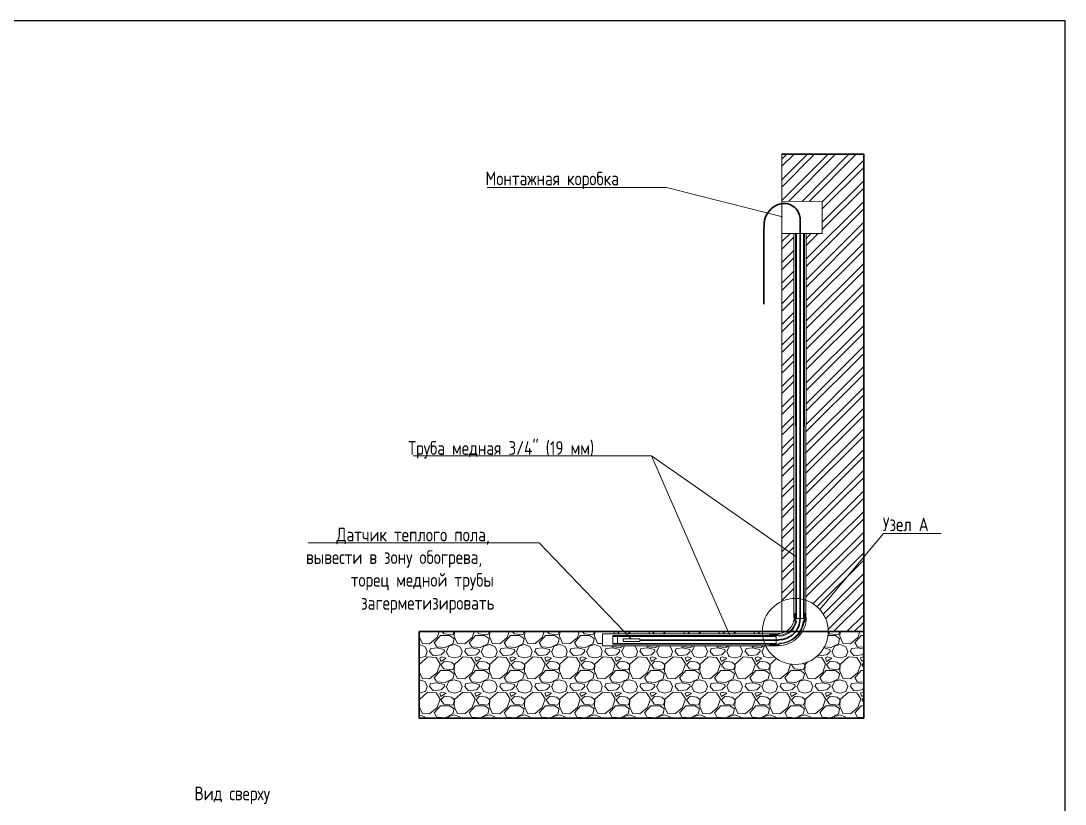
# Model space of a CAD drawing. Header units: millimetres. Extents: x -559267 to 14075, y 0 to 209897.
# Drawn here: x 624.3 to 815, y 144 to 287 of the extents above; entities that cross this region are included whole.
import ezdxf

# ---------------------------------------------------------------- set-up
doc = ezdxf.new("R2010")
doc.units = ezdxf.units.MM
doc.linetypes.add('JIS_02_0.7', pattern=[1.35, 0.75, -0.6])
doc.layers.add('01_Lutron', color=1, linetype='JIS_02_0.7', lineweight=13)
doc.layers.add('PDF _Геометрия', color=7, linetype='Continuous')
doc.layers.add('PDF _Текст', color=7, linetype='Continuous', true_color=0x535353)
doc.styles.add('Unecom', font='GOST2304A_0.ttf', dxfattribs={"height": 2.5})

# ---------------------------------------------------------------- blocks, each defined once
blk = doc.blocks.new('ТП')
at = {"layer": 'PDF _Геометрия', "lineweight": 30}
for points in [[(147.86, -100.2), (147.86, -115.97), (229.01, -115.97), (229.01, -100.2), (229.01, -13.07), (214.07, -13.07)], [(210.81, -26.41), (210.81, -40.45)], [(188.11, -101.74), (213.48, -101.74)]]:
    blk.add_lwpolyline(points, dxfattribs=at)
at = {"layer": 'PDF _Геометрия', "lineweight": 0}
for points in [[(214.07, -15.26), (216.32, -13.07)], [(214.07, -19.06), (220.06, -13.07)], [(214.07, -13.96), (214.96, -13.07)], [(214.07, -17.75), (218.75, -13.07)], [(214.07, -21.49), (222.55, -13.07)], [(215.26, -21.66), (223.85, -13.07)], [(217.75, -21.66), (226.28, -13.07)], [(219.05, -21.66), (227.65, -13.07)], [(221.42, -21.72), (229.01, -14.14)], [(221.42, -23.03), (229.01, -15.5)], [(221.42, -25.46), (229.01, -17.93)], [(214.19, -24.45), (193.03, -19.12), (160.25, -19.12)], [(221.42, -26.82), (229.01, -19.23)], [(218.52, -32.16), (229.01, -21.66)], [(218.52, -33.52), (229.01, -23.03)], [(218.52, -35.95), (229.01, -25.46)], [(214.07, -29.01), (215.61, -27.53)], [(214.07, -30.38), (216.26, -28.18)], [(218.52, -37.31), (229.01, -26.76)], [(218.52, -29.73), (220.71, -27.53)], [(218.52, -28.42), (219.41, -27.53)], [(218.52, -39.74), (229.01, -29.25)], [(214.07, -32.81), (216.26, -30.61)], [(214.07, -34.17), (216.26, -31.98)], [(218.52, -41.05), (229.01, -30.56)], [(218.52, -43.48), (229.01, -32.99)], [(214.07, -36.6), (216.26, -34.41)], [(214.07, -37.91), (216.26, -35.71)], [(218.52, -44.84), (229.01, -34.35)], [(218.52, -47.27), (229.01, -36.78)], [(218.52, -48.63), (229.01, -38.08)], [(214.07, -40.34), (216.26, -38.14)], [(214.07, -41.7), (216.26, -39.51)], [(214.07, -44.13), (216.26, -41.94)], [(218.52, -51.06), (229.01, -40.57)], [(218.52, -52.37), (229.01, -41.88)], [(214.07, -45.49), (216.26, -43.3)], [(214.07, -47.92), (216.26, -45.73)], [(218.52, -54.8), (229.01, -44.31)], [(218.52, -56.16), (229.01, -45.67)], [(214.07, -49.23), (216.26, -47.03)], [(214.07, -51.66), (216.26, -49.46)], [(218.52, -58.59), (229.01, -48.1)], [(218.52, -59.9), (229.01, -49.4)], [(214.07, -53.02), (216.26, -50.83)], [(214.07, -55.45), (216.26, -53.26)], [(218.52, -62.39), (229.01, -51.83)], [(218.52, -63.69), (229.01, -53.2)], [(214.07, -56.75), (216.26, -54.56)], [(214.07, -59.24), (216.26, -57.05)], [(218.52, -66.12), (229.01, -55.63)], [(218.52, -67.48), (229.01, -56.99)], [(214.07, -60.55), (216.26, -58.36)], [(214.07, -62.98), (216.26, -60.79)], [(218.52, -69.91), (229.01, -59.42)], [(218.52, -71.22), (229.01, -60.73)], [(214.07, -64.34), (216.26, -62.15)], [(214.07, -66.77), (216.26, -64.58)], [(218.52, -73.71), (229.01, -63.16)], [(218.52, -75.01), (229.01, -64.52)], [(214.07, -68.08), (216.26, -65.88)], [(204.59, -100.91), (190.3, -68.08), (146.74, -68.08)], [(216.62, -86.46), (190.3, -68.08)], [(214.07, -70.51), (216.26, -68.31)], [(218.52, -77.44), (229.01, -66.95)], [(218.52, -78.8), (229.01, -68.25)], [(214.07, -71.87), (216.26, -69.68)], [(214.07, -74.3), (216.26, -72.11)], [(218.46, -82.54), (229.01, -72.05)], [(218.52, -81.23), (229.01, -70.74)], [(214.07, -75.66), (216.26, -73.47)], [(214.07, -78.09), (216.26, -75.9)], [(218.46, -85.03), (229.01, -74.48)], [(218.46, -86.33), (229.01, -75.84)], [(214.07, -79.4), (216.26, -77.2)], [(214.07, -81.83), (216.26, -79.63)], [(218.46, -88.76), (229.01, -78.27)], [(218.46, -90.13), (229.01, -79.58)], [(214.07, -83.19), (216.26, -81)], [(214.07, -85.62), (216.26, -83.43)], [(218.46, -92.56), (229.01, -82.06)], [(218.46, -93.86), (229.01, -83.37)], [(221.03, -96.18), (232.62, -82.3), (243.18, -82.3)], [(186.58, -101.51), (169.79, -84.02), (169.73, -84.02), (127.59, -84.02)], [(214.07, -86.98), (216.26, -84.79)], [(214.07, -89.41), (216.26, -87.22)], [(219.7, -95.1), (229.01, -85.8)], [(220.47, -95.7), (229.01, -87.16)], [(214.07, -90.72), (216.26, -88.53)], [(221.6, -97), (229.01, -89.59)], [(214.07, -93.15), (216.26, -90.96)], [(222.01, -97.89), (229.01, -90.9)], [(214.07, -94.51), (216.26, -92.32)], [(222.49, -99.85), (229.01, -93.33)], [(223.5, -100.2), (229.01, -94.69)], [(225.93, -100.2), (229.01, -97.12)], [(227.29, -100.2), (229.01, -98.48)], [(147.92, -100.2), (147.86, -101.09), (148.4, -102.28)], [(147.86, -100.26), (147.86, -100.2)], [(149.76, -102.4), (151.12, -101.27), (151.48, -100.2)], [(150.59, -102.22), (151.72, -100.91), (153.38, -100.91), (154.26, -101.51)], [(152.07, -100.2), (152.37, -100.62), (153.97, -100.8), (154.26, -100.2)], [(154.32, -100.2), (154.26, -101.09), (154.8, -102.28)], [(156.16, -102.4), (157.52, -101.27), (157.88, -100.2)], [(156.99, -102.22), (158.12, -100.91), (159.78, -100.91), (160.67, -101.51)], [(158.47, -100.2), (158.77, -100.62), (160.37, -100.8), (160.67, -100.2)], [(160.73, -100.2), (160.67, -101.09), (161.2, -102.28)], [(162.56, -102.4), (163.93, -101.27), (164.28, -100.2)], [(163.39, -102.22), (164.52, -100.91), (166.18, -100.91), (167.07, -101.51)], [(164.87, -100.2), (165.17, -100.62), (166.77, -100.8), (167.07, -100.2)], [(167.13, -100.2), (167.07, -101.09), (167.6, -102.28)], [(168.96, -102.4), (170.33, -101.27), (170.68, -100.2)], [(169.79, -102.22), (170.92, -100.91), (172.58, -100.91), (173.47, -101.51)], [(171.28, -100.2), (171.57, -100.62), (173.17, -100.8), (173.47, -100.2)], [(173.53, -100.2), (173.47, -101.09)], [(173.47, -101.03), (174, -102.28)], [(175.37, -102.4), (176.73, -101.27), (177.08, -100.2)], [(176.2, -102.22), (177.32, -100.91), (178.98, -100.91), (179.87, -101.51)], [(177.68, -100.2), (177.97, -100.62), (179.57, -100.8), (179.87, -100.2)], [(179.93, -100.2), (179.87, -101.09)], [(179.87, -101.03), (180.4, -102.28)], [(183.37, -100.62), (183.49, -100.2)], [(184.08, -100.2), (184.38, -100.62), (184.49, -100.62)], [(186.04, -100.62), (186.27, -100.2)], [(186.33, -100.2), (186.33, -100.62)], [(189.77, -100.62), (189.89, -100.2)], [(190.48, -100.2), (190.78, -100.62), (190.9, -100.62)], [(192.44, -100.62), (192.67, -100.2)], [(192.73, -100.2), (192.73, -100.62)], [(196.17, -100.62), (196.29, -100.2)], [(196.88, -100.2), (197.18, -100.62), (197.3, -100.62)], [(198.84, -100.62), (199.08, -100.2)], [(199.13, -100.2), (199.13, -100.62)], [(202.57, -100.62), (202.69, -100.2)], [(203.28, -100.2), (203.58, -100.62), (203.7, -100.62)], [(205.24, -100.62), (205.48, -100.2)], [(205.54, -100.2), (205.54, -100.62)], [(208.97, -100.62), (209.09, -100.2)], [(209.69, -100.2), (209.98, -100.62), (210.1, -100.62)], [(222.43, -100.91), (223.79, -100.91)], [(222.49, -100.2), (222.78, -100.62), (224.39, -100.8), (224.68, -100.2)], [(223.85, -100.91), (224.68, -101.51)], [(224.74, -100.2), (224.68, -101.09)], [(224.68, -101.03), (225.22, -102.28)], [(226.58, -102.4), (227.94, -101.27), (228.3, -100.2)], [(227.41, -102.22), (228.53, -100.91), (229.01, -100.91)], [(228.89, -100.2), (229.01, -100.32)], [(147.86, -102.57), (148.87, -102.93)], [(148.4, -102.34), (149.7, -102.4)], [(151, -102.93), (150.59, -102.16)], [(154.21, -101.51), (153.97, -102.4), (152.6, -103.11)], [(152.84, -103.82), (153.26, -102.87), (154.26, -102.57), (155.27, -102.93)], [(154.8, -102.34), (156.1, -102.4)], [(157.41, -102.93), (156.99, -102.16)], [(160.61, -101.51), (160.37, -102.4), (159.01, -103.11)], [(159.24, -103.82), (159.66, -102.87), (160.67, -102.57), (161.67, -102.93)], [(161.2, -102.34), (162.5, -102.4)], [(163.81, -102.93), (163.39, -102.16)], [(167.01, -101.51), (166.77, -102.4), (165.41, -103.11)], [(165.64, -103.82), (166.06, -102.87), (167.07, -102.57), (168.08, -102.93)], [(167.6, -102.34), (168.91, -102.4)], [(170.21, -102.93), (169.79, -102.16)], [(173.41, -101.51), (173.17, -102.4), (171.81, -103.11)], [(172.05, -103.82), (172.46, -102.93)], [(172.46, -102.87), (173.47, -102.57), (174.48, -102.93)], [(174, -102.34), (175.31, -102.4)], [(176.61, -102.93), (176.2, -102.16)], [(179.81, -101.51), (179.57, -102.4), (178.21, -103.11)], [(178.45, -103.82), (178.86, -102.93)], [(178.86, -102.87), (179.87, -102.57), (180.88, -102.93)], [(180.4, -102.34), (181.35, -102.34)], [(183.01, -102.93), (182.95, -102.81)], [(185.15, -102.81), (184.61, -103.11)], [(184.85, -103.82), (185.26, -102.93)], [(185.26, -102.87), (185.56, -102.81)], [(186.92, -102.81), (187.28, -102.93)], [(189.41, -102.93), (189.35, -102.81)], [(191.55, -102.81), (191.01, -103.11)], [(191.25, -103.82), (191.67, -102.93)], [(191.67, -102.87), (191.96, -102.81)], [(193.33, -102.81), (193.68, -102.93)], [(195.82, -102.93), (195.76, -102.81)], [(197.95, -102.81), (197.42, -103.11)], [(197.65, -103.82), (198.07, -102.93)], [(198.07, -102.87), (198.36, -102.81)], [(199.73, -102.81), (200.08, -102.93)], [(202.22, -102.93), (202.16, -102.81)], [(204.35, -102.81), (203.82, -103.11)], [(204.05, -103.82), (204.47, -102.93)], [(204.47, -102.87), (204.77, -102.81)], [(206.13, -102.81), (206.48, -102.93)], [(208.62, -102.93), (208.56, -102.81)], [(210.75, -102.81), (210.22, -103.11)], [(210.46, -103.82), (210.87, -102.93)], [(210.87, -102.87), (211.05, -102.81)], [(224.62, -101.51), (224.39, -102.4), (223.02, -103.11)], [(223.26, -103.82), (223.67, -102.93)], [(223.67, -102.87), (224.68, -102.57), (225.69, -102.93)], [(225.22, -102.34), (226.52, -102.4)], [(227.82, -102.93), (227.41, -102.16)], [(147.86, -105), (148.99, -104.71), (149.29, -103.82), (148.93, -102.99)], [(149.76, -108.8), (151.12, -107.67), (151.66, -106.07), (150.95, -104.94), (149.4, -104.83), (147.92, -106.19)], [(150.41, -104.53), (149.7, -103.76)], [(149.76, -103.82), (149.94, -103.28)], [(151.18, -103.17), (150, -103.28)], [(151.83, -104.41), (150.35, -104.59)], [(152.49, -103.76), (152.43, -103.46), (151.12, -103.17)], [(152.49, -103.82), (151.89, -104.41)], [(152.78, -103.76), (153.2, -104.65)], [(153.2, -104.71), (154.26, -105), (155.39, -104.71), (155.69, -103.82), (155.33, -102.99)], [(156.16, -108.8), (157.52, -107.67), (158.06, -106.07), (157.35, -104.94), (155.81, -104.83), (154.32, -106.19)], [(156.81, -104.53), (156.1, -103.76)], [(156.16, -103.82), (156.34, -103.28)], [(157.58, -103.17), (156.4, -103.28)], [(158.24, -104.41), (156.75, -104.59)], [(158.89, -103.76), (158.83, -103.46), (157.52, -103.17)], [(158.89, -103.82), (158.3, -104.41)], [(159.18, -103.76), (159.6, -104.65)], [(159.6, -104.71), (160.67, -105), (161.79, -104.71), (162.09, -103.82), (161.73, -102.99)], [(162.56, -108.8), (163.93, -107.67), (164.46, -106.07), (163.75, -104.94), (162.21, -104.83), (160.73, -106.19)], [(163.21, -104.53), (162.5, -103.76)], [(162.56, -103.82), (162.74, -103.28)], [(163.99, -103.17), (162.8, -103.28)], [(164.64, -104.41), (163.16, -104.59)], [(165.29, -103.76), (165.23, -103.46), (163.93, -103.17)], [(165.29, -103.82), (164.7, -104.41)], [(165.59, -103.76), (166, -104.65)], [(166, -104.71), (167.07, -105), (168.19, -104.71), (168.49, -103.82), (168.13, -102.99)], [(168.96, -108.8), (170.33, -107.67), (170.86, -106.07), (170.15, -104.94), (168.61, -104.83), (167.13, -106.13), (167.07, -107.49), (167.6, -108.68)], [(169.62, -104.53), (168.91, -103.76)], [(168.96, -103.82), (169.14, -103.28)], [(170.39, -103.17), (169.2, -103.28)], [(171.04, -104.41), (169.56, -104.59)], [(171.69, -103.76), (171.63, -103.46), (170.33, -103.17)], [(171.69, -103.82), (171.1, -104.41)], [(171.99, -103.76), (172.4, -104.65)], [(172.4, -104.71), (173.47, -105), (174.6, -104.71), (174.89, -103.82), (174.54, -102.99)], [(175.37, -108.8), (176.73, -107.67), (177.26, -106.07), (176.55, -104.94), (175.01, -104.83), (173.53, -106.13), (173.47, -107.49)], [(176.02, -104.53), (175.31, -103.76)], [(175.37, -103.82), (175.54, -103.28)], [(176.79, -103.17), (175.6, -103.28)], [(177.44, -104.41), (175.96, -104.59)], [(178.09, -103.76), (178.03, -103.46), (176.73, -103.17)], [(178.09, -103.82), (177.5, -104.41)], [(178.39, -103.76), (178.8, -104.65)], [(178.8, -104.71), (179.87, -105), (181, -104.71), (181.29, -103.82), (180.94, -102.99)], [(181.77, -108.8), (183.13, -107.67), (183.66, -106.07), (182.95, -104.94), (181.41, -104.83), (179.93, -106.13), (179.87, -107.49)], [(182.42, -104.53), (181.71, -103.76)], [(181.77, -103.82), (181.95, -103.28)], [(183.19, -103.17), (182, -103.28)], [(183.84, -104.41), (182.36, -104.59)], [(184.49, -103.76), (184.43, -103.46), (183.13, -103.17)], [(184.49, -103.82), (183.9, -104.41)], [(184.79, -103.76), (185.21, -104.65)], [(185.21, -104.71), (186.27, -105), (187.4, -104.71), (187.69, -103.82), (187.34, -102.99)], [(188.17, -108.8), (189.53, -107.67), (190.07, -106.07), (189.35, -104.94), (187.81, -104.83), (186.33, -106.13), (186.27, -107.49)], [(188.82, -104.53), (188.11, -103.76)], [(188.17, -103.82), (188.35, -103.28)], [(189.59, -103.17), (188.41, -103.28)], [(190.24, -104.41), (188.76, -104.59)], [(190.9, -103.76), (190.84, -103.46), (189.53, -103.17)], [(190.9, -103.82), (190.3, -104.41)], [(191.19, -103.76), (191.61, -104.65)], [(191.61, -104.71), (192.67, -105), (193.8, -104.71), (194.1, -103.82), (193.74, -102.99)], [(194.57, -108.8), (195.93, -107.67), (196.47, -106.07), (195.76, -104.94), (194.21, -104.83), (192.73, -106.13), (192.67, -107.49)], [(195.22, -104.53), (194.51, -103.76)], [(194.57, -103.82), (194.75, -103.28)], [(195.99, -103.17), (194.81, -103.28)], [(196.65, -104.41), (195.16, -104.59)], [(197.3, -103.76), (197.24, -103.46), (195.93, -103.17)], [(197.3, -103.82), (196.7, -104.41)], [(197.59, -103.76), (198.01, -104.65)], [(198.01, -104.71), (199.08, -105), (200.2, -104.71)], [(200.97, -108.8), (202.34, -107.67), (202.87, -106.07), (202.16, -104.94), (200.62, -104.83), (199.13, -106.13), (199.08, -107.49)], [(200.14, -104.71), (200.5, -103.82), (200.14, -102.99)], [(201.62, -104.53), (200.91, -103.76)], [(200.97, -103.82), (201.15, -103.28)], [(202.39, -103.17), (201.21, -103.28)], [(203.05, -104.41), (201.56, -104.59)], [(203.7, -103.76), (203.64, -103.46), (202.34, -103.17)], [(203.7, -103.82), (203.11, -104.41)], [(204, -103.76), (204.41, -104.65)], [(204.35, -104.71), (205.48, -105), (206.6, -104.71)], [(207.37, -108.8), (208.74, -107.67), (209.27, -106.07), (208.56, -104.94), (207.02, -104.83), (205.54, -106.13), (205.48, -107.49)], [(206.54, -104.71), (206.9, -103.82), (206.54, -102.99)], [(208.03, -104.53), (207.31, -103.76)], [(207.37, -103.82), (207.55, -103.28)], [(208.8, -103.17), (207.61, -103.28)], [(209.45, -104.41), (207.97, -104.59)], [(210.1, -103.76), (210.04, -103.46), (208.74, -103.17)], [(210.1, -103.82), (209.51, -104.41)], [(210.4, -103.76), (210.81, -104.65)], [(210.75, -104.71), (211.88, -105), (212.59, -104.83)], [(220.18, -108.8), (221.54, -107.67), (222.07, -106.07), (221.36, -104.94), (220.3, -104.83)], [(222.25, -104.41), (220.77, -104.59)], [(220.83, -104.53), (220.77, -104.41)], [(222.9, -103.76), (222.84, -103.46), (221.72, -103.17)], [(222.9, -103.82), (222.31, -104.41)], [(223.2, -103.76), (223.61, -104.65)], [(223.56, -104.71), (224.68, -105), (225.81, -104.71)], [(226.58, -108.8), (227.94, -107.67), (228.48, -106.07), (227.76, -104.94), (226.22, -104.83), (224.8, -106.13)], [(225.75, -104.71), (226.1, -103.82), (225.75, -102.99)], [(227.23, -104.53), (226.52, -103.76)], [(226.58, -103.82), (226.76, -103.28)], [(228, -103.17), (226.82, -103.28)], [(228.65, -104.41), (227.17, -104.59)], [(229.01, -103.4), (227.94, -103.17)], [(229.01, -104.88), (228.83, -104.83), (228.42, -105), (228.65, -105.66), (229.01, -105.42)], [(229.01, -104.11), (228.71, -104.41)], [(147.92, -106.13), (147.86, -107.49), (148.4, -108.68)], [(147.86, -106.66), (147.86, -106.6), (147.86, -106.25)], [(153.79, -105.77), (152.49, -105.6), (151.83, -106.25), (152.37, -107.02), (153.97, -107.2), (154.26, -106.6), (154.26, -106.25)], [(154.26, -106.19), (153.73, -105.77)], [(154.32, -106.13), (154.26, -107.49), (154.8, -108.68)], [(160.19, -105.77), (158.89, -105.6), (158.24, -106.25), (158.77, -107.02), (160.37, -107.2), (160.67, -106.6), (160.67, -106.25)], [(160.67, -106.19), (160.13, -105.77)], [(160.73, -106.13), (160.67, -107.49), (161.2, -108.68)], [(166.59, -105.77), (165.29, -105.6), (164.64, -106.25), (165.17, -107.02), (166.77, -107.2), (167.07, -106.6), (167.07, -106.25)], [(167.07, -106.19), (166.53, -105.77)], [(172.99, -105.77), (171.69, -105.6), (171.04, -106.25), (171.57, -107.02), (173.17, -107.2), (173.47, -106.6), (173.47, -106.25)], [(173.47, -106.19), (172.94, -105.77)], [(179.4, -105.77), (178.09, -105.6), (177.44, -106.25), (177.97, -107.02), (179.57, -107.2), (179.87, -106.6), (179.87, -106.25)], [(179.87, -106.19), (179.34, -105.77)], [(185.8, -105.77), (184.49, -105.6), (183.84, -106.25), (184.38, -107.02), (185.98, -107.2), (186.27, -106.6), (186.27, -106.25)], [(186.27, -106.19), (185.74, -105.77)], [(192.2, -105.77), (190.9, -105.6), (190.24, -106.25), (190.78, -107.02), (192.38, -107.2), (192.67, -106.6), (192.67, -106.25)], [(192.67, -106.19), (192.14, -105.77)], [(198.6, -105.77), (197.3, -105.6), (196.65, -106.25), (197.18, -107.02), (198.78, -107.2), (199.08, -106.6), (199.08, -106.25)], [(199.08, -106.19), (198.54, -105.77)], [(205, -105.77), (203.7, -105.6), (203.05, -106.25), (203.58, -107.02), (205.18, -107.2), (205.48, -106.6), (205.48, -106.25)], [(205.48, -106.19), (204.94, -105.77)], [(211.4, -105.77), (210.1, -105.6), (209.45, -106.25), (209.98, -107.02), (211.58, -107.2), (211.88, -106.6), (211.88, -106.25)], [(211.88, -106.19), (211.35, -105.77)], [(211.94, -106.13), (211.88, -107.49)], [(213.06, -105.12), (212, -106.13)], [(213.78, -108.8), (215.14, -107.67), (215.67, -106.13)], [(215.91, -106.19), (215.85, -106.25), (216.38, -107.02), (217.98, -107.2), (218.28, -106.6), (218.28, -106.25)], [(218.28, -106.19), (218.04, -106.01)], [(218.34, -106.13), (218.28, -107.49)], [(218.81, -105.71), (218.4, -106.13)], [(224.21, -105.77), (222.9, -105.6), (222.25, -106.25), (222.78, -107.02), (224.39, -107.2), (224.68, -106.6), (224.68, -106.25)], [(224.68, -106.19), (224.15, -105.77)], [(224.74, -106.13), (224.68, -107.49)], [(229.01, -105.89), (228.65, -106.25), (229.01, -106.72)], [(150.59, -108.62), (151.72, -107.32), (153.38, -107.32), (154.21, -107.91), (153.97, -108.8), (152.6, -109.51)], [(151, -109.33), (150.59, -108.56)], [(156.99, -108.62), (158.12, -107.32), (159.78, -107.32), (160.61, -107.91), (160.37, -108.8), (159.01, -109.51)], [(157.41, -109.33), (156.99, -108.56)], [(163.39, -108.62), (164.52, -107.32), (166.18, -107.32), (167.07, -107.91)], [(163.81, -109.33), (163.39, -108.56)], [(167.01, -107.91), (166.77, -108.8), (165.41, -109.51)], [(169.79, -108.62), (170.92, -107.32), (172.58, -107.32), (173.47, -107.91)], [(170.21, -109.33), (169.79, -108.56)], [(173.41, -107.91), (173.17, -108.8), (171.81, -109.51)], [(173.47, -107.43), (174, -108.68)], [(176.2, -108.62), (177.32, -107.32), (178.98, -107.32), (179.87, -107.91)], [(176.61, -109.33), (176.2, -108.56)], [(179.81, -107.91), (179.57, -108.8), (178.21, -109.51)], [(179.87, -107.43), (180.4, -108.68)], [(182.6, -108.62), (183.72, -107.32), (185.38, -107.32), (186.27, -107.91)], [(183.01, -109.33), (182.6, -108.56)], [(186.21, -107.91), (185.98, -108.8), (184.61, -109.51)], [(186.27, -107.43), (186.81, -108.68)], [(189, -108.62), (190.13, -107.32), (191.78, -107.32), (192.67, -107.91)], [(189.41, -109.33), (189, -108.56)], [(192.61, -107.91), (192.38, -108.8), (191.01, -109.51)], [(192.67, -107.43), (193.21, -108.68)], [(195.4, -108.62), (196.53, -107.32), (198.19, -107.32), (199.08, -107.91)], [(195.82, -109.33), (195.4, -108.56)], [(199.02, -107.91), (198.78, -108.8), (197.42, -109.51)], [(199.08, -107.43), (199.61, -108.68)], [(201.8, -108.62), (202.93, -107.32), (204.59, -107.32), (205.48, -107.91)], [(202.22, -109.33), (201.8, -108.56)], [(205.42, -107.91), (205.18, -108.8), (203.82, -109.51)], [(205.48, -107.43), (206.01, -108.68)], [(208.2, -108.62), (209.33, -107.32), (210.99, -107.32)], [(208.62, -109.33), (208.2, -108.56)], [(211.82, -107.91), (211.58, -108.8), (210.22, -109.51)], [(211.05, -107.32), (211.88, -107.91)], [(211.88, -107.43), (212.41, -108.68)], [(214.61, -108.62), (215.73, -107.32), (217.39, -107.32)], [(215.02, -109.33), (214.61, -108.56)], [(218.22, -107.91), (217.98, -108.8), (216.62, -109.51)], [(217.45, -107.32), (218.28, -107.91)], [(218.28, -107.43), (218.81, -108.68)], [(221.01, -108.62), (222.13, -107.32), (223.79, -107.32)], [(221.42, -109.33), (221.01, -108.56)], [(224.62, -107.91), (224.39, -108.8), (223.02, -109.51)], [(223.85, -107.32), (224.68, -107.91)], [(224.68, -107.43), (225.22, -108.68)], [(227.41, -108.62), (228.53, -107.32), (229.01, -107.32)], [(227.82, -109.33), (227.41, -108.56)], [(147.86, -108.97), (148.87, -109.33)], [(147.86, -111.41), (148.99, -111.11), (149.29, -110.22), (148.93, -109.39)], [(148.4, -108.74), (149.7, -108.8)], [(150.41, -110.93), (149.7, -110.16)], [(149.76, -110.22), (149.94, -109.69)], [(151.18, -109.57), (150, -109.69)], [(152.49, -110.16), (152.43, -109.86), (151.12, -109.57)], [(152.49, -110.22), (151.89, -110.81)], [(152.78, -110.16), (153.2, -111.05)], [(152.84, -110.22), (153.26, -109.27), (154.26, -108.97), (155.27, -109.33)], [(153.2, -111.11), (154.26, -111.41), (155.39, -111.11), (155.69, -110.22), (155.33, -109.39)], [(154.8, -108.74), (156.1, -108.8)], [(156.81, -110.93), (156.1, -110.16)], [(156.16, -110.22), (156.34, -109.69)], [(157.58, -109.57), (156.4, -109.69)], [(158.89, -110.16), (158.83, -109.86), (157.52, -109.57)], [(158.89, -110.22), (158.3, -110.81)], [(159.18, -110.16), (159.6, -111.05)], [(159.24, -110.22), (159.66, -109.27), (160.67, -108.97), (161.67, -109.33)], [(159.6, -111.11), (160.67, -111.41), (161.79, -111.11), (162.09, -110.22), (161.73, -109.39)], [(161.2, -108.74), (162.5, -108.8)], [(163.21, -110.93), (162.5, -110.16)], [(162.56, -110.22), (162.74, -109.69)], [(163.99, -109.57), (162.8, -109.69)], [(165.29, -110.16), (165.23, -109.86), (163.93, -109.57)], [(165.29, -110.22), (164.7, -110.81)], [(165.59, -110.16), (166, -111.05)], [(165.64, -110.22), (166.06, -109.27), (167.07, -108.97), (168.08, -109.33)], [(166, -111.11), (167.07, -111.41), (168.19, -111.11), (168.49, -110.22), (168.13, -109.39)], [(167.6, -108.74), (168.91, -108.8)], [(169.62, -110.93), (168.91, -110.16)], [(168.96, -110.22), (169.14, -109.69)], [(170.39, -109.57), (169.2, -109.69)], [(171.69, -110.16), (171.63, -109.86), (170.33, -109.57)], [(171.69, -110.22), (171.1, -110.81)], [(171.99, -110.16), (172.4, -111.05)], [(172.05, -110.22), (172.46, -109.33)], [(172.4, -111.11), (173.47, -111.41), (174.6, -111.11), (174.89, -110.22), (174.54, -109.39)], [(172.46, -109.27), (173.47, -108.97), (174.48, -109.33)], [(174, -108.74), (175.31, -108.8)], [(176.02, -110.93), (175.31, -110.16)], [(175.37, -110.22), (175.54, -109.69)], [(176.79, -109.57), (175.6, -109.69)], [(178.09, -110.16), (178.03, -109.86), (176.73, -109.57)], [(178.09, -110.22), (177.5, -110.81)], [(178.39, -110.16), (178.8, -111.05)], [(178.45, -110.22), (178.86, -109.33)], [(178.8, -111.11), (179.87, -111.41), (181, -111.11), (181.29, -110.22), (180.94, -109.39)], [(178.86, -109.27), (179.87, -108.97), (180.88, -109.33)], [(180.4, -108.74), (181.71, -108.8)], [(182.42, -110.93), (181.71, -110.16)], [(181.77, -110.22), (181.95, -109.69)], [(183.19, -109.57), (182, -109.69)], [(184.49, -110.16), (184.43, -109.86), (183.13, -109.57)], [(184.49, -110.22), (183.9, -110.81)], [(184.79, -110.16), (185.21, -111.05)], [(184.85, -110.22), (185.26, -109.33)], [(185.21, -111.11), (186.27, -111.41), (187.4, -111.11), (187.69, -110.22), (187.34, -109.39)], [(185.26, -109.27), (186.27, -108.97), (187.28, -109.33)], [(186.81, -108.74), (188.11, -108.8)], [(188.82, -110.93), (188.11, -110.16)], [(188.17, -110.22), (188.35, -109.69)], [(189.59, -109.57), (188.41, -109.69)], [(190.9, -110.16), (190.84, -109.86), (189.53, -109.57)], [(190.9, -110.22), (190.3, -110.81)], [(191.19, -110.16), (191.61, -111.05)], [(191.25, -110.22), (191.67, -109.33)], [(191.61, -111.11), (192.67, -111.41), (193.8, -111.11), (194.1, -110.22), (193.74, -109.39)], [(191.67, -109.27), (192.67, -108.97), (193.68, -109.33)], [(193.21, -108.74), (194.51, -108.8)], [(195.22, -110.93), (194.51, -110.16)], [(194.57, -110.22), (194.75, -109.69), (195.99, -109.57)], [(197.3, -110.16), (197.24, -109.86), (195.93, -109.57)], [(197.3, -110.22), (196.7, -110.81)], [(197.59, -110.16), (198.01, -111.05)], [(197.65, -110.22), (198.07, -109.33)], [(198.07, -109.27), (199.08, -108.97), (200.08, -109.33)], [(199.61, -108.74), (200.91, -108.8)], [(200.14, -111.11), (200.5, -110.22), (200.14, -109.39)], [(201.62, -110.93), (200.91, -110.16)], [(200.97, -110.22), (201.15, -109.69), (202.39, -109.57)], [(203.7, -110.16), (203.64, -109.86), (202.34, -109.57)], [(203.7, -110.22), (203.11, -110.81)], [(204, -110.16), (204.41, -111.05)], [(204.05, -110.22), (204.47, -109.33)], [(204.47, -109.27), (205.48, -108.97), (206.48, -109.33)], [(206.01, -108.74), (207.31, -108.8)], [(206.54, -111.11), (206.9, -110.22), (206.54, -109.39)], [(208.03, -110.93), (207.31, -110.16)], [(207.37, -110.22), (207.55, -109.69), (208.8, -109.57)], [(210.1, -110.16), (210.04, -109.86), (208.74, -109.57)], [(210.1, -110.22), (209.51, -110.81)], [(210.4, -110.16), (210.81, -111.05)], [(210.46, -110.22), (210.87, -109.33)], [(210.87, -109.27), (211.88, -108.97), (212.89, -109.33)], [(212.41, -108.74), (213.72, -108.8)], [(212.95, -111.11), (213.3, -110.22), (212.95, -109.39)], [(214.43, -110.93), (213.72, -110.16)], [(213.78, -110.22), (213.95, -109.69), (215.2, -109.57)], [(216.5, -110.16), (216.44, -109.86), (215.14, -109.57)], [(216.5, -110.22), (215.91, -110.81)], [(216.8, -110.16), (217.21, -111.05)], [(216.86, -110.22), (217.27, -109.33)], [(217.27, -109.27), (218.28, -108.97), (219.29, -109.33)], [(218.81, -108.74), (220.12, -108.8)], [(219.35, -111.11), (219.7, -110.22), (219.35, -109.39)], [(220.83, -110.93), (220.12, -110.16)], [(220.18, -110.22), (220.35, -109.69), (221.6, -109.57)], [(222.9, -110.16), (222.84, -109.86), (221.54, -109.57)], [(222.9, -110.22), (222.31, -110.81)], [(223.2, -110.16), (223.61, -111.05)], [(223.26, -110.22), (223.67, -109.33)], [(223.67, -109.27), (224.68, -108.97), (225.69, -109.33)], [(225.22, -108.74), (226.52, -108.8)], [(225.75, -111.11), (226.1, -110.22), (225.75, -109.39)], [(227.23, -110.93), (226.52, -110.16)], [(226.58, -110.22), (226.76, -109.69), (228, -109.57)], [(229.01, -109.8), (227.94, -109.57)], [(229.01, -110.52), (228.71, -110.81)], [(149.76, -115.2), (151.12, -114.07), (151.66, -112.47), (150.95, -111.35), (149.4, -111.23), (147.92, -112.59)], [(151.83, -110.81), (150.35, -110.99)], [(153.79, -112.18), (152.49, -112), (151.83, -112.65), (152.37, -113.42), (153.97, -113.6), (154.26, -113.01), (154.26, -112.65)], [(154.26, -112.59), (153.73, -112.18)], [(156.16, -115.2), (157.52, -114.07), (158.06, -112.47), (157.35, -111.35), (155.81, -111.23), (154.32, -112.59)], [(158.24, -110.81), (156.75, -110.99)], [(160.19, -112.18), (158.89, -112), (158.24, -112.65), (158.77, -113.42), (160.37, -113.6), (160.67, -113.01), (160.67, -112.65)], [(160.67, -112.59), (160.13, -112.18)], [(162.56, -115.2), (163.93, -114.07), (164.46, -112.47), (163.75, -111.35), (162.21, -111.23), (160.73, -112.53), (160.67, -113.89), (161.2, -115.08)], [(164.64, -110.81), (163.16, -110.99)], [(166.59, -112.18), (165.29, -112), (164.64, -112.65), (165.17, -113.42), (166.77, -113.6), (167.07, -113.01), (167.07, -112.65)], [(167.07, -112.59), (166.53, -112.18)], [(168.96, -115.2), (170.33, -114.07), (170.86, -112.47), (170.15, -111.35), (168.61, -111.23), (167.13, -112.53), (167.07, -113.89), (167.6, -115.08)], [(171.04, -110.81), (169.56, -110.99)], [(172.99, -112.18), (171.69, -112), (171.04, -112.65), (171.57, -113.42), (173.17, -113.6), (173.47, -113.01), (173.47, -112.65)], [(173.47, -112.59), (172.94, -112.18)], [(175.37, -115.2), (176.73, -114.07), (177.26, -112.47), (176.55, -111.35), (175.01, -111.23), (173.53, -112.53), (173.47, -113.89)], [(177.44, -110.81), (175.96, -110.99)], [(179.4, -112.18), (178.09, -112), (177.44, -112.65), (177.97, -113.42), (179.57, -113.6), (179.87, -113.01), (179.87, -112.65)], [(179.87, -112.59), (179.34, -112.18)], [(181.77, -115.2), (183.13, -114.07), (183.66, -112.47), (182.95, -111.35), (181.41, -111.23), (179.93, -112.53), (179.87, -113.89)], [(183.84, -110.81), (182.36, -110.99)], [(185.8, -112.18), (184.49, -112), (183.84, -112.65), (184.38, -113.42), (185.98, -113.6), (186.27, -113.01), (186.27, -112.65)], [(186.27, -112.59), (185.74, -112.18)], [(188.17, -115.2), (189.53, -114.07), (190.07, -112.47), (189.35, -111.35), (187.81, -111.23), (186.33, -112.53), (186.27, -113.89)], [(190.24, -110.81), (188.76, -110.99)], [(192.2, -112.18), (190.9, -112), (190.24, -112.65), (190.78, -113.42), (192.38, -113.6), (192.67, -113.01), (192.67, -112.65)], [(192.67, -112.59), (192.14, -112.18)], [(194.57, -115.2), (195.93, -114.07), (196.47, -112.47), (195.76, -111.35), (194.21, -111.23), (192.73, -112.53), (192.67, -113.89)], [(196.65, -110.81), (195.16, -110.99)], [(198.6, -112.18), (197.3, -112), (196.65, -112.65), (197.18, -113.42), (198.78, -113.6), (199.08, -113.01), (199.08, -112.65)], [(198.01, -111.11), (199.08, -111.41), (200.2, -111.11)], [(199.08, -112.59), (198.54, -112.18)], [(200.97, -115.2), (202.34, -114.07), (202.87, -112.47), (202.16, -111.35), (200.62, -111.23), (199.13, -112.53), (199.08, -113.89)], [(203.05, -110.81), (201.56, -110.99)], [(205, -112.18), (203.7, -112), (203.05, -112.65), (203.58, -113.42), (205.18, -113.6), (205.48, -113.01), (205.48, -112.65)], [(204.41, -111.11), (205.48, -111.41), (206.6, -111.11)], [(205.48, -112.59), (204.94, -112.18)], [(207.37, -115.2), (208.74, -114.07), (209.27, -112.47), (208.56, -111.35), (207.02, -111.23), (205.6, -112.53)], [(209.45, -110.81), (207.97, -110.99)], [(211.4, -112.18), (210.1, -112), (209.45, -112.65), (209.98, -113.42), (211.58, -113.6), (211.88, -113.01), (211.88, -112.65)], [(210.81, -111.11), (211.88, -111.41), (213, -111.11)], [(211.88, -112.59), (211.35, -112.18)], [(213.78, -115.2), (215.14, -114.07), (215.67, -112.47), (214.96, -111.35), (213.42, -111.23), (212, -112.53)], [(215.85, -110.81), (214.37, -110.99)], [(217.81, -112.18), (216.5, -112), (215.85, -112.65), (216.38, -113.42), (217.98, -113.6), (218.28, -113.01), (218.28, -112.65)], [(217.15, -111.11), (218.28, -111.41), (219.41, -111.11)], [(218.28, -112.59), (217.75, -112.18)], [(220.18, -115.2), (221.54, -114.07), (222.07, -112.47), (221.36, -111.35), (219.82, -111.23), (218.4, -112.53)], [(222.25, -110.81), (220.77, -110.99)], [(224.21, -112.18), (222.9, -112), (222.25, -112.65), (222.78, -113.42), (224.39, -113.6), (224.68, -113.01), (224.68, -112.65)], [(223.56, -111.11), (224.68, -111.41), (225.81, -111.11)], [(224.68, -112.59), (224.15, -112.18)], [(226.58, -115.2), (227.94, -114.07), (228.48, -112.47), (227.76, -111.35), (226.22, -111.23), (224.8, -112.53)], [(228.65, -110.81), (227.17, -110.99)], [(229.01, -111.29), (228.83, -111.23), (228.42, -111.41), (228.65, -112.06), (229.01, -111.82)], [(229.01, -112.29), (228.65, -112.65), (229.01, -113.12)], [(147.92, -112.53), (147.86, -113.89), (148.4, -115.08)], [(147.86, -113.06), (147.86, -113.01), (147.86, -112.65)], [(150.59, -115.02), (151.72, -113.72), (153.38, -113.72), (154.21, -114.31), (153.97, -115.2), (152.6, -115.91)], [(154.32, -112.53), (154.26, -113.89), (154.8, -115.08)], [(156.99, -115.02), (158.12, -113.72), (159.78, -113.72), (160.61, -114.31), (160.37, -115.2), (159.01, -115.91)], [(163.39, -115.02), (164.52, -113.72), (166.18, -113.72), (167.01, -114.31), (166.77, -115.2), (165.41, -115.91)], [(169.79, -115.02), (170.92, -113.72), (172.58, -113.72), (173.41, -114.31), (173.17, -115.2), (171.81, -115.91)], [(173.47, -113.84), (174, -115.08)], [(176.2, -115.02), (177.32, -113.72), (178.98, -113.72), (179.87, -114.31)], [(179.81, -114.31), (179.57, -115.2), (178.21, -115.91)], [(179.87, -113.84), (180.4, -115.08)], [(182.6, -115.02), (183.72, -113.72), (185.38, -113.72), (186.27, -114.31)], [(186.21, -114.31), (185.98, -115.2), (184.61, -115.91)], [(186.27, -113.84), (186.81, -115.08)], [(189, -115.02), (190.13, -113.72), (191.78, -113.72), (192.67, -114.31)], [(192.61, -114.31), (192.38, -115.2), (191.01, -115.91)], [(192.67, -113.84), (193.21, -115.08)], [(195.4, -115.02), (196.53, -113.72), (198.19, -113.72), (199.08, -114.31)], [(199.02, -114.31), (198.78, -115.2), (197.42, -115.91)], [(199.08, -113.84), (199.61, -115.08)], [(201.8, -115.02), (202.93, -113.72), (204.59, -113.72), (205.48, -114.31)], [(205.42, -114.31), (205.18, -115.2), (203.82, -115.91)], [(205.54, -112.53), (205.48, -113.89)], [(205.48, -113.84), (206.01, -115.08)], [(208.2, -115.02), (209.33, -113.72), (210.99, -113.72), (211.88, -114.31)], [(211.82, -114.31), (211.58, -115.2), (210.22, -115.91)], [(211.94, -112.53), (211.88, -113.89)], [(211.88, -113.84), (212.41, -115.08)], [(214.61, -115.02), (215.73, -113.72), (217.39, -113.72), (218.28, -114.31)], [(218.22, -114.31), (217.98, -115.2), (216.62, -115.91)], [(218.34, -112.53), (218.28, -113.89)], [(218.28, -113.84), (218.81, -115.08)], [(221.01, -115.02), (222.13, -113.72), (223.79, -113.72)], [(224.62, -114.31), (224.39, -115.2), (223.02, -115.91)], [(223.85, -113.72), (224.68, -114.31)], [(224.74, -112.53), (224.68, -113.89)], [(224.68, -113.84), (225.22, -115.08)], [(227.41, -115.02), (228.53, -113.72), (229.01, -113.72)], [(147.86, -115.38), (148.87, -115.73)], [(148.4, -115.14), (149.7, -115.2)], [(148.93, -115.79), (148.99, -115.97)], [(151, -115.73), (150.59, -114.96)], [(151.18, -115.97), (150.71, -115.97)], [(151.3, -115.97), (151.12, -115.97)], [(153.14, -115.97), (153.26, -115.67), (154.26, -115.38), (155.27, -115.73)], [(154.8, -115.14), (156.1, -115.2)], [(155.33, -115.79), (155.39, -115.97)], [(157.41, -115.73), (156.99, -114.96)], [(157.58, -115.97), (157.11, -115.97)], [(157.7, -115.97), (157.52, -115.97)], [(159.54, -115.97), (159.66, -115.67), (160.67, -115.38), (161.67, -115.73)], [(161.2, -115.14), (162.5, -115.2)], [(161.73, -115.79), (161.79, -115.97)], [(163.81, -115.73), (163.39, -114.96)], [(163.99, -115.97), (163.51, -115.97)], [(164.1, -115.97), (163.93, -115.97)], [(165.94, -115.97), (166.06, -115.67), (167.07, -115.38), (168.08, -115.73)], [(167.6, -115.14), (168.91, -115.2)], [(168.13, -115.79), (168.19, -115.97)], [(170.21, -115.73), (169.79, -114.96)], [(170.39, -115.97), (169.91, -115.97)], [(170.51, -115.97), (170.33, -115.97)], [(172.34, -115.97), (172.46, -115.67), (173.47, -115.38), (174.48, -115.73)], [(174, -115.14), (175.31, -115.2)], [(174.54, -115.79), (174.6, -115.97)], [(176.61, -115.73), (176.2, -114.96)], [(176.79, -115.97), (176.31, -115.97)], [(176.91, -115.97), (176.73, -115.97)], [(178.74, -115.97), (178.86, -115.73)], [(178.86, -115.67), (179.87, -115.38), (180.88, -115.73)], [(180.4, -115.14), (181.71, -115.2)], [(180.94, -115.79), (181, -115.97)], [(183.01, -115.73), (182.6, -114.96)], [(183.19, -115.97), (182.72, -115.97)], [(183.31, -115.97), (183.13, -115.97)], [(185.15, -115.97), (185.26, -115.73)], [(185.26, -115.67), (186.27, -115.38), (187.28, -115.73)], [(186.81, -115.14), (188.11, -115.2)], [(187.34, -115.79), (187.4, -115.97)], [(189.41, -115.73), (189, -114.96)], [(189.59, -115.97), (189.12, -115.97)], [(189.71, -115.97), (189.53, -115.97)], [(191.55, -115.97), (191.67, -115.73)], [(191.67, -115.67), (192.67, -115.38), (193.68, -115.73)], [(193.21, -115.14), (194.51, -115.2)], [(193.74, -115.79), (193.8, -115.97)], [(195.82, -115.73), (195.4, -114.96)], [(195.99, -115.97), (195.52, -115.97)], [(196.11, -115.97), (195.93, -115.97)], [(197.95, -115.97), (198.07, -115.73)], [(198.07, -115.67), (199.08, -115.38), (200.08, -115.73)], [(199.61, -115.14), (200.91, -115.2)], [(200.14, -115.79), (200.2, -115.97)], [(202.22, -115.73), (201.8, -114.96)], [(202.39, -115.97), (201.92, -115.97)], [(202.51, -115.97), (202.34, -115.97)], [(204.35, -115.97), (204.47, -115.73)], [(204.47, -115.67), (205.48, -115.38), (206.48, -115.73)], [(206.01, -115.14), (207.31, -115.2)], [(206.54, -115.79), (206.6, -115.97)], [(208.62, -115.73), (208.2, -114.96)], [(208.8, -115.97), (208.32, -115.97)], [(208.91, -115.97), (208.74, -115.97)], [(210.75, -115.97), (210.87, -115.73)], [(210.87, -115.67), (211.88, -115.38), (212.89, -115.73)], [(212.41, -115.14), (213.72, -115.2)], [(212.95, -115.79), (213, -115.97)], [(215.02, -115.73), (214.61, -114.96)], [(215.2, -115.97), (214.72, -115.97)], [(215.32, -115.97), (215.14, -115.97)], [(217.15, -115.97), (217.27, -115.73)], [(217.27, -115.67), (218.28, -115.38), (219.29, -115.73)], [(218.81, -115.14), (220.12, -115.2)], [(219.35, -115.79), (219.41, -115.97)], [(221.42, -115.73), (221.01, -114.96)], [(221.6, -115.97), (221.13, -115.97)], [(221.72, -115.97), (221.54, -115.97)], [(223.56, -115.97), (223.67, -115.73)], [(223.67, -115.67), (224.68, -115.38), (225.69, -115.73)], [(225.22, -115.14), (226.52, -115.2)], [(225.75, -115.79), (225.81, -115.97)], [(227.82, -115.73), (227.41, -114.96)], [(228, -115.97), (227.53, -115.97)], [(228.12, -115.97), (227.94, -115.97)]]:
    blk.add_lwpolyline(points, dxfattribs=at)
at = {"layer": 'PDF _Геометрия', "color": 251, "lineweight": 9, "true_color": 0x535353}
for points in [[(214.07, -13.07), (214.07, -100.2)], [(216.26, -97.65), (216.26, -27.53)], [(218.46, -97.65), (218.52, -27.53)], [(216.62, -97.65), (216.62, -78.86)], [(213.36, -102.81), (181.35, -102.81), (181.35, -100.62), (213.36, -100.62)], [(195.34, -100.91), (213.3, -100.91)]]:
    blk.add_lwpolyline(points, dxfattribs=at)
at = {"layer": 'PDF _Геометрия', "lineweight": 30}
for points in [[(217.36, -24.52, 0.495993), (213.26, -22.28, 0.331791), (210.83, -26.39)], [(213.47, -101.68, 0.415248), (217.39, -97.83), (217.39, -24.51)]]:
    blk.add_lwpolyline(points, format="xyb", dxfattribs=at)
at = {"layer": 'PDF _Геометрия', "lineweight": 0}
for points in [[(221.42, -21.61), (214.07, -21.66), (214.07, -27.53), (221.42, -27.53)], [(151.06, -102.99), (152.66, -103.11)], [(152.01, -104.83), (151.6, -105), (151.83, -105.66), (152.78, -105.06)], [(157.47, -102.99), (159.07, -103.11)], [(158.41, -104.83), (158, -105), (158.24, -105.66), (159.18, -105.06)], [(163.87, -102.99), (165.47, -103.11)], [(164.82, -104.83), (164.4, -105), (164.64, -105.66), (165.59, -105.06)], [(170.27, -102.99), (171.87, -103.11)], [(171.22, -104.83), (170.8, -105), (171.04, -105.66), (171.99, -105.06)], [(176.67, -102.99), (178.27, -103.11)], [(177.62, -104.83), (177.2, -105), (177.44, -105.66), (178.39, -105.06)], [(183.07, -102.99), (184.67, -103.11)], [(184.02, -104.83), (183.6, -105), (183.84, -105.66), (184.79, -105.06)], [(189.47, -102.99), (191.07, -103.11)], [(190.42, -104.83), (190.01, -105), (190.24, -105.66), (191.19, -105.06)], [(195.87, -102.99), (197.47, -103.11)], [(196.82, -104.83), (196.41, -105), (196.65, -105.66), (197.59, -105.06)], [(202.28, -102.99), (203.88, -103.11)], [(203.22, -104.83), (202.81, -105), (203.05, -105.66), (204, -105.06)], [(208.68, -102.99), (210.28, -103.11)], [(209.63, -104.83), (209.21, -105), (209.45, -105.66), (210.4, -105.06)], [(221.84, -102.99), (223.08, -103.11)], [(222.43, -104.83), (222.01, -105), (222.25, -105.66), (223.2, -105.06)], [(227.88, -102.99), (229.01, -103.05)], [(151.06, -109.39), (152.66, -109.51)], [(157.47, -109.39), (159.07, -109.51)], [(163.87, -109.39), (165.47, -109.51)], [(170.27, -109.39), (171.87, -109.51)], [(176.67, -109.39), (178.27, -109.51)], [(183.07, -109.39), (184.67, -109.51)], [(189.47, -109.39), (191.07, -109.51)], [(195.87, -109.39), (197.47, -109.51)], [(202.28, -109.39), (203.88, -109.51)], [(208.68, -109.39), (210.28, -109.51)], [(215.08, -109.39), (216.68, -109.51)], [(221.48, -109.39), (223.08, -109.51)], [(227.88, -109.39), (229.01, -109.45)], [(152.01, -111.23), (151.6, -111.41), (151.83, -112.06), (152.78, -111.46)], [(158.41, -111.23), (158, -111.41), (158.24, -112.06), (159.18, -111.46)], [(164.82, -111.23), (164.4, -111.41), (164.64, -112.06), (165.59, -111.46)], [(171.22, -111.23), (170.8, -111.41), (171.04, -112.06), (171.99, -111.46)], [(177.62, -111.23), (177.2, -111.41), (177.44, -112.06), (178.39, -111.46)], [(184.02, -111.23), (183.6, -111.41), (183.84, -112.06), (184.79, -111.46)], [(190.42, -111.23), (190.01, -111.41), (190.24, -112.06), (191.19, -111.46)], [(196.82, -111.23), (196.41, -111.41), (196.65, -112.06), (197.59, -111.46)], [(203.22, -111.23), (202.81, -111.41), (203.05, -112.06), (204, -111.46)], [(209.63, -111.23), (209.21, -111.41), (209.45, -112.06), (210.4, -111.46)], [(216.03, -111.23), (215.61, -111.41), (215.85, -112.06), (216.8, -111.46)], [(222.43, -111.23), (222.01, -111.41), (222.25, -112.06), (223.2, -111.46)], [(151.06, -115.79), (152.66, -115.91)], [(157.47, -115.79), (159.07, -115.91)], [(163.87, -115.79), (165.47, -115.91)], [(170.27, -115.79), (171.87, -115.91)], [(176.67, -115.79), (178.27, -115.91)], [(183.07, -115.79), (184.67, -115.91)], [(189.47, -115.79), (191.07, -115.91)], [(195.87, -115.79), (197.47, -115.91)], [(202.28, -115.79), (203.88, -115.91)], [(208.68, -115.79), (210.28, -115.91)], [(215.08, -115.79), (216.68, -115.91)], [(221.48, -115.79), (223.08, -115.91)], [(227.88, -115.79), (229.01, -115.85)]]:
    blk.add_lwpolyline(points, close=True, dxfattribs=at)
at = {"layer": 'PDF _Геометрия', "color": 22, "lineweight": 9, "true_color": 0xc13000}
blk.add_lwpolyline([(213.63, -102.33, 0.353592), (217.98, -98.42), (218.16, -98.13), (218.22, -27.53)], format="xyb", dxfattribs=at)
for points in [[(218.16, -97.83), (216.62, -97.83), (216.56, -27.53)], [(216.74, -97.83), (216.74, -27.53)], [(218.04, -97.83), (218.04, -27.53)], [(216.62, -98.13), (216.62, -96.88), (216.44, -96.88), (216.44, -98.07), (216.5, -98.42)], [(218.16, -96.88), (218.34, -96.88), (218.34, -98.25), (218.1, -98.54)], [(216.62, -98.07), (216.68, -98.36)], [(213.66, -100.85), (213.3, -100.74), (211.88, -100.74), (211.88, -100.91), (183.19, -100.91), (183.19, -102.51), (211.88, -102.51), (211.88, -102.69), (213.3, -102.69), (213.66, -102.51)], [(213.06, -100.91), (213.06, -102.51)], [(213.3, -100.91), (213.66, -101.03)], [(183.19, -101.09), (213.06, -101.09)], [(183.19, -102.34), (213.06, -102.34)], [(211.88, -102.51), (213.3, -102.51), (213.66, -102.34)]]:
    blk.add_lwpolyline(points, dxfattribs=at)
at = {"layer": 'PDF _Геометрия', "color": 251, "lineweight": 30, "true_color": 0x535353}
blk.add_lwpolyline([(229.01, -100.2), (147.86, -100.2)], dxfattribs=at)
at = {"layer": 'PDF _Геометрия', "color": 1, "lineweight": 9}
for points in [[(183.19, -101.09), (184.08, -101.09), (184.08, -102.34), (183.19, -102.34)], [(185.09, -101.51), (188.11, -101.51), (188.11, -101.98), (185.09, -101.98)]]:
    blk.add_lwpolyline(points, close=True, dxfattribs=at)
at = {"layer": 'PDF _Геометрия', "lineweight": 0}
blk.add_circle((216.53, -100.17), 6.02, dxfattribs=at)
at = {"layer": 'PDF _Геометрия', "color": 1, "lineweight": 9}
for radius, start, end in [(5.13, 269.7753, 0.495), (2.93, 269.8789, 0.3024)]:
    blk.add_arc((213.39, -97.62), radius, start, end, dxfattribs=at)
at = {"layer": 'PDF _Геометрия', "color": 22, "lineweight": 9, "true_color": 0xc13000}
for centre, radius, start, end in [((213.51, -97.74), 3.29, 273.0163, 348.7553), ((213.45, -97.68), 3.17, 274.2354, 347.009), ((213.39, -97.62), 4.83, 273.6254, 349.8157)]:
    blk.add_arc(centre, radius, start, end, dxfattribs=at)
at = {"layer": 'PDF _Текст', "color": 7, "char_height": 2.5, "attachment_point": 7, "style": 'Unecom'}
for s, insert in [('Монтажная коробка', (159.95, -19.41)), ('Труба медная 3/4" (19 мм)', (145.85, -68.61)), ('Узел А', (232.5, -81.87)), ('Датчик теплого пола,', (132.75, -84.32)), ('вывести в зону обогрева,', (127.18, -88.53)), ('торец медной трубы', (135.36, -92.68)), ('загерметизировать', (137.25, -96.88)), ('Вид сверху', (106.82, -131.67))]:
    blk.add_mtext(s, dxfattribs=dict(at, insert=insert))

msp = doc.modelspace()

# ---------------------------------------------------------------- linework, layer by layer
at = {"layer": 'Defpoints', "color": 6}
msp.add_lwpolyline([(420, 287), (420, 0), (815, 0), (815, 287), (420, 287)], dxfattribs=at)

# ---------------------------------------------------------------- block references
at = {"layer": '01_Lutron', "color": 5}
msp.add_blockref('ТП', (549.21, 275.71), dxfattribs=at)

doc.saveas('drawing.dxf')
